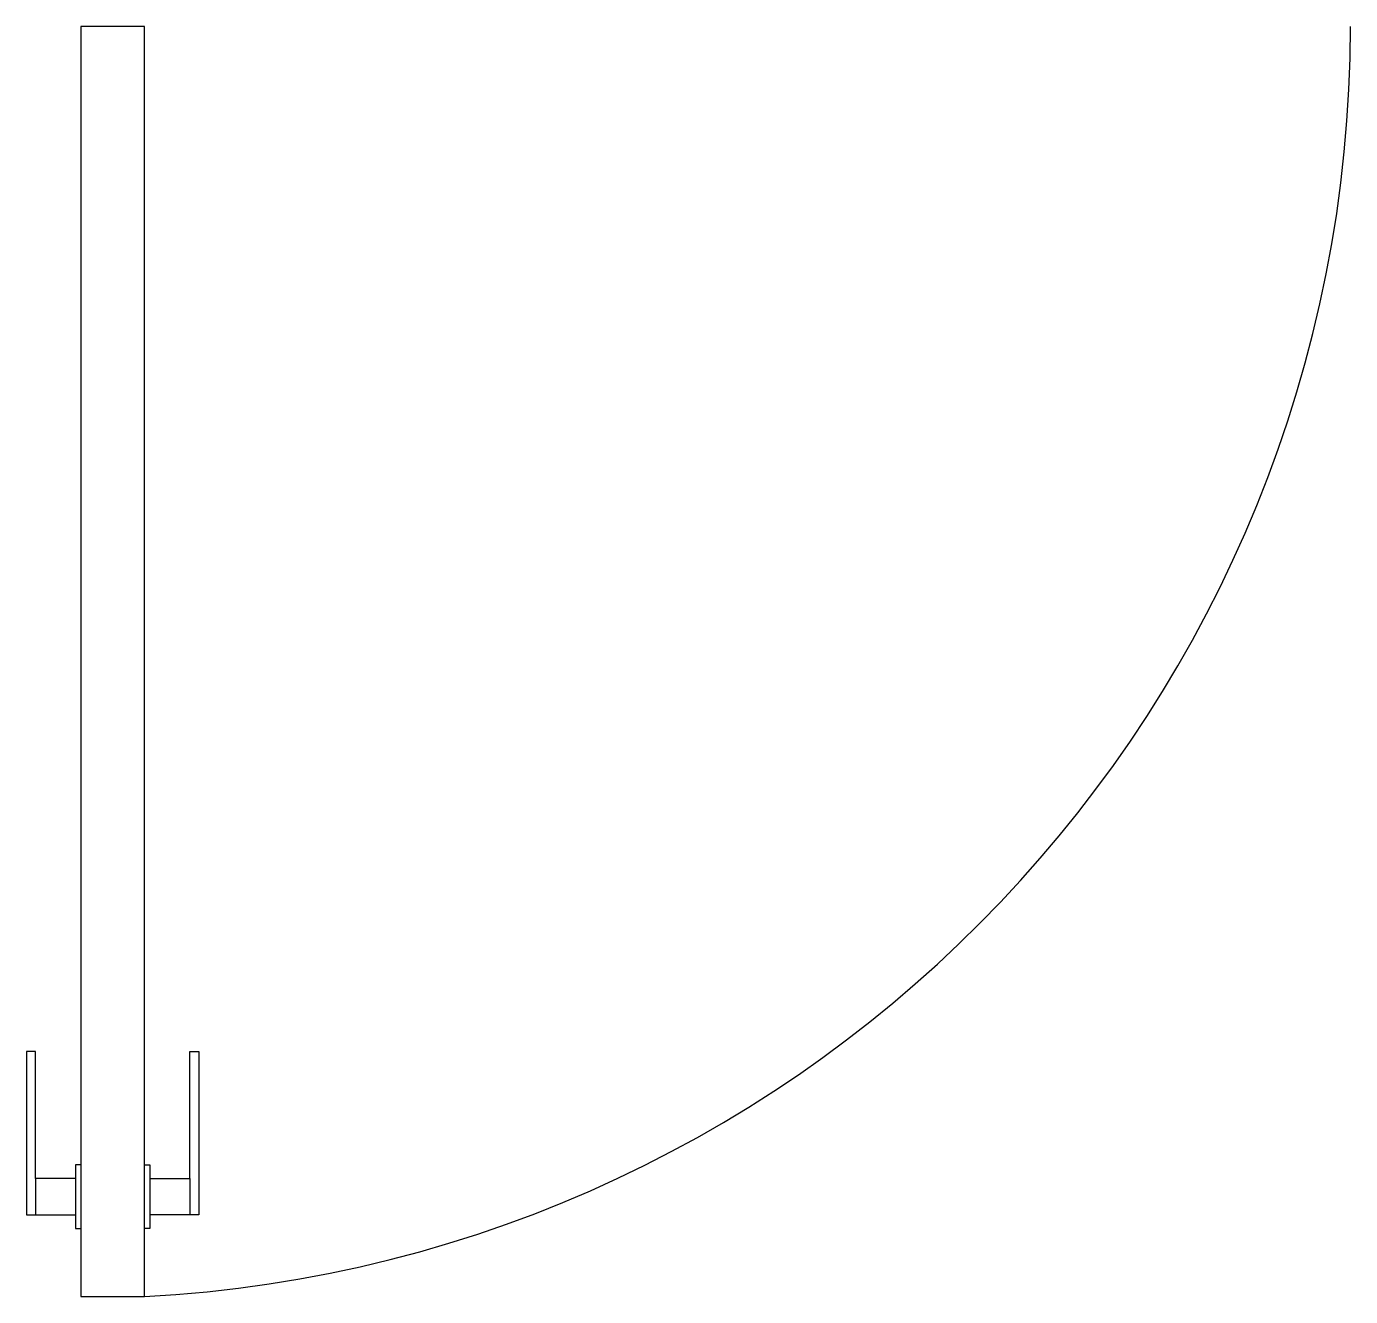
# Model space of a CAD drawing. Extents: x 15.101 to 15.831, y 8.001 to 8.701.
import ezdxf

# ---------------------------------------------------------------- set-up
doc = ezdxf.new("R2010")
doc.units = 0
doc.header["$MEASUREMENT"] = 0
doc.layers.add('ARQ_MAÇANETAS', color=2, linetype='CONTINUOUS')
doc.layers.add('ARQ_PORTAS', color=2, linetype='CONTINUOUS')

# ---------------------------------------------------------------- blocks, each defined once
blk = doc.blocks.new('MAÇANETA')
at = {"layer": 'ARQ_MAÇANETAS'}
for points in [[(-0.0175, 0.0725), (-0.0205, 0.0725), (-0.0205, 0.065), (-0.0425, 0.065), (-0.0425, 0.135), (-0.0475, 0.135), (-0.0475, 0.045), (-0.0205, 0.045), (-0.0205, 0.0375), (-0.0175, 0.0375)], [(0.0175, 0.0725), (0.0205, 0.0725), (0.0205, 0.065), (0.0425, 0.065), (0.0425, 0.135), (0.0475, 0.135), (0.0475, 0.045), (0.0205, 0.045), (0.0205, 0.0375), (0.0175, 0.0375)], [(-0.0425, 0.065), (-0.0425, 0.045)], [(-0.0205, 0.065), (-0.0205, 0.045)], [(0.0205, 0.065), (0.0205, 0.045)], [(0.0425, 0.065), (0.0425, 0.045)]]:
    blk.add_lwpolyline(points, dxfattribs=at)

msp = doc.modelspace()

# ---------------------------------------------------------------- linework, layer by layer
at = {"layer": 'ARQ_PORTAS'}
msp.add_lwpolyline([(15.13115, 8.00143), (15.16615, 8.00143), (15.16615, 8.70143), (15.13115, 8.70143)], close=True, dxfattribs=at)
at = {"layer": 'ARQ_PORTAS', "color": 1}
msp.add_arc((15.12952, 8.70211), 0.70164, 272.99285, 359.94476, dxfattribs=at)

# ---------------------------------------------------------------- block references
at = {"layer": 'ARQ_PORTAS'}
msp.add_blockref('MAÇANETA', (15.14865, 8.00143), dxfattribs=at)

doc.saveas('drawing.dxf')
